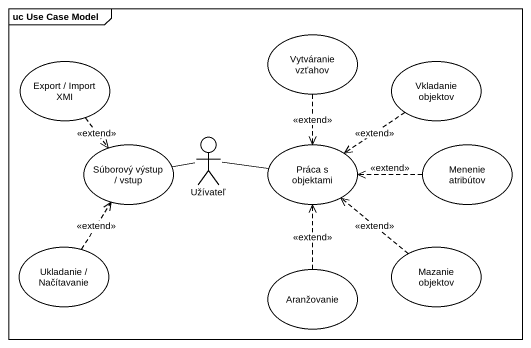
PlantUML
@startuml
mainframe uc Use Case Model
usecase "Vytváranie vzťahov" as Vytváranie_vzťahov
usecase "Export / Import XMI" as Export_Import_XMI
usecase "Vkladanie objektov" as Vkladanie_objektov
usecase "Súborový výstup / vstup" as Súborový_výstup_vstup
actor Užívateľ
usecase "Práca s objektami" as Práca_s_objektami
usecase "Menenie atribútov" as Menenie_atribútov
usecase "Ukladanie / Načítavanie" as Ukladanie_Načítavanie
usecase Aranžovanie
usecase "Mazanie objektov" as Mazanie_objektov
Vytváranie_vzťahov ..> Práca_s_objektami : <<extend>>
Export_Import_XMI ..> Súborový_výstup_vstup : <<extend>>
Vkladanie_objektov ..> Práca_s_objektami : <<extend>>
Užívateľ -left- Súborový_výstup_vstup
Užívateľ -right- Práca_s_objektami
Menenie_atribútov .left.> Práca_s_objektami : <<extend>>
Ukladanie_Načítavanie .up.> Súborový_výstup_vstup : <<extend>>
Aranžovanie .up.> Práca_s_objektami : <<extend>>
Mazanie_objektov .up.> Práca_s_objektami : <<extend>>
@enduml
